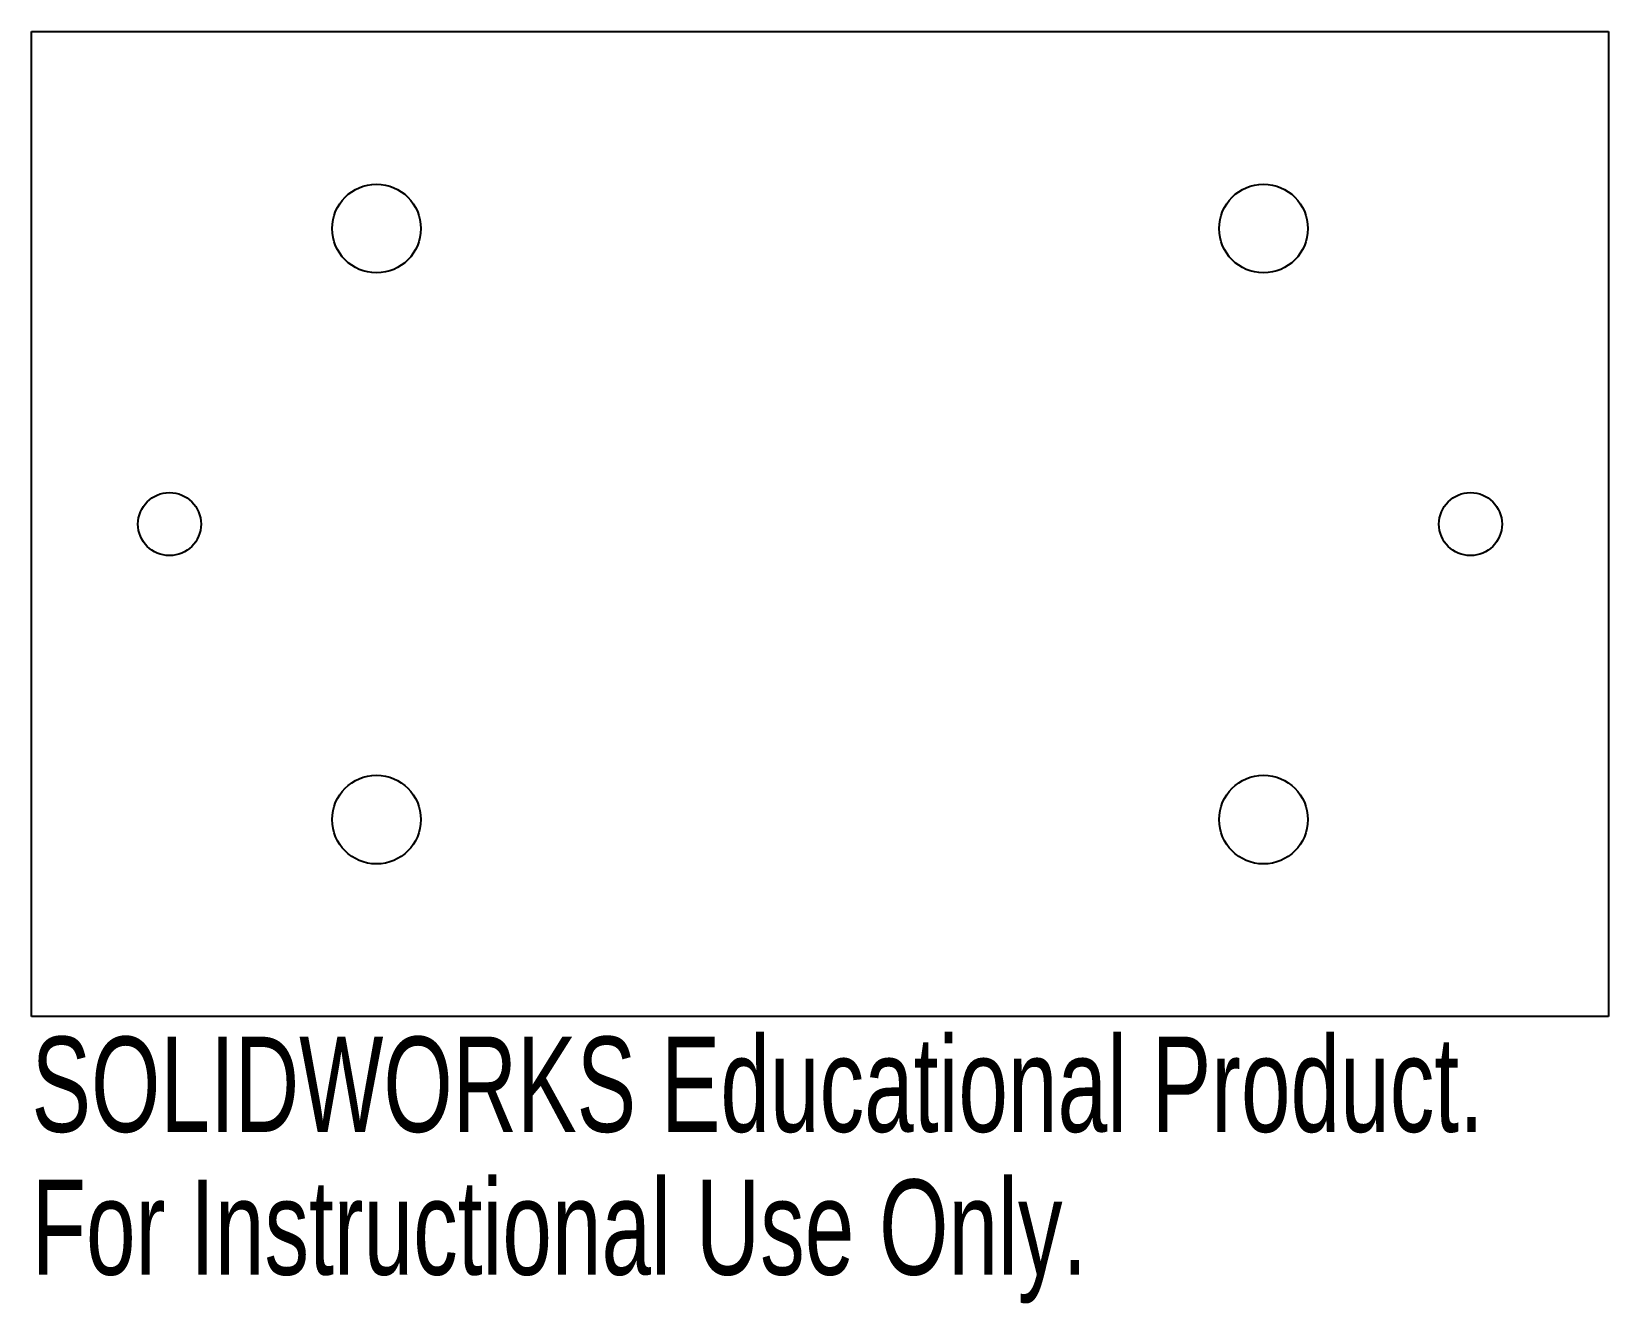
# Model space of a CAD drawing. Header units: millimetres. Extents: x -40 to 40, y -49.6 to 15.
import ezdxf

# ---------------------------------------------------------------- set-up
doc = ezdxf.new("R2010")
doc.units = ezdxf.units.MM
doc.styles.add('SLDTEXTSTYLE0', font='TXT', dxfattribs={"width": 0.7})

msp = doc.modelspace()

# ---------------------------------------------------------------- linework, layer by layer
at = {"color": 7, "linetype": 'Continuous', "lineweight": 25}
for p, q in [((-40, -35), (-40, 15)), ((-40, 15), (40, 15)), ((40, 15), (40, -35)), ((40, -35), (-40, -35))]:
    msp.add_line(p, q, dxfattribs=at)
for centre, radius in [((-22.5, 5), 2.25), ((22.5, 5), 2.25), ((-33, -10), 1.6), ((33, -10), 1.6), ((-22.5, -25), 2.25), ((22.5, -25), 2.25)]:
    msp.add_circle(centre, radius, dxfattribs=at)

# ---------------------------------------------------------------- texts
at = {"color": 7, "linetype": 'Continuous', "char_height": 4.83362, "attachment_point": 1, "style": 'SLDTEXTSTYLE0'}
for s, insert in [('SOLIDWORKS Educational Product.', (-40, -36.02)), ('For Instructional Use Only.', (-40, -43.27))]:
    msp.add_mtext(s, dxfattribs=dict(at, insert=insert))

doc.saveas('drawing.dxf')
